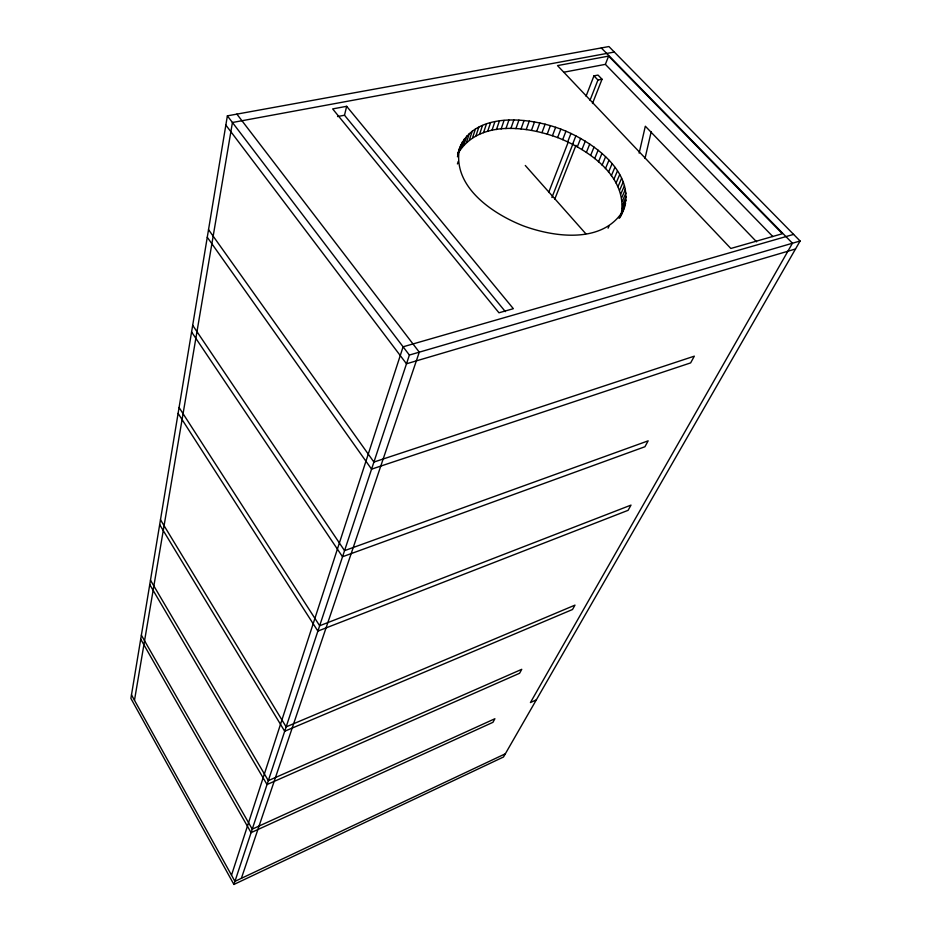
<?xml version="1.0" encoding="UTF-8"?>
<svg xmlns="http://www.w3.org/2000/svg" width="931" height="931" viewBox="0 0 931 931"><rect width="100%" height="100%" fill="white"/><g stroke="black" fill="none" stroke-linecap="round" stroke-linejoin="round"><path stroke-width="1.4" d="M620.907 215.899C641.471 175.668 593.291 141.454 560.834 129.13C528.191 116.724 468.514 110.277 457.61 154.639M621.047 215.096C628.472 176.89 588.613 149.716 557.622 137.579C526.213 126.046 478.487 119.913 458.203 153.161L460.973 144.468M459.716 147.622C451.5 186.119 492.185 213.653 523.292 225.861C554.876 237.475 603.567 243.969 623.549 209.929M227.373 115.851L130.899 698.425L233.914 884.45L503.496 756.996L800.101 241.001L608.921 46.55L227.373 115.851L409.384 355.06L233.914 884.45M134.483 700.287L232.436 122.496L614.32 52.055M639.155 153.126L645.323 126.209L756.624 241.839M644.997 158.479L651.235 131.608M505.37 311.641L344.505 115.235L346.646 106.309L332.658 108.915L498.969 312.793L513.353 308.685L346.646 106.309M457.447 156.804L458.238 154.325M459.798 150.147L462.579 141.465M461.741 147.307L464.522 138.626M457.424 163.937L458.227 161.459M463.999 144.631L466.78 135.961M466.559 142.129L469.352 133.47M469.422 139.825L472.226 131.166M231.505 875.175L403.1 346.798L793.608 234.391M472.564 137.718L475.38 129.072M475.974 135.81L478.813 127.175M479.64 134.122L482.479 125.487M483.538 132.644L486.401 124.032M487.658 131.387L490.532 122.787M491.975 130.352L494.861 121.763M241.373 878.329L419.287 352.162L236.881 114.117M496.467 129.56L499.388 120.972M501.134 128.978L504.067 120.413M505.94 128.641L508.896 120.076M510.875 128.525L513.854 119.983M515.914 128.653L518.916 120.111M521.034 128.99L524.06 120.471M526.224 129.572L529.274 121.053M531.461 130.375L534.534 121.868M536.721 131.387L539.829 122.892M541.993 132.621L545.124 124.149M547.242 134.076L550.396 125.604M552.455 135.728L555.644 127.268M557.622 137.579L560.834 129.13M562.708 139.615L565.955 131.178M567.701 141.849L570.971 133.412M548.662 192.473L568.143 142.303M586.053 96.207L593.955 75.865L598.028 75.085L602.031 79.24L592.465 103.527M572.588 144.247L575.882 135.833M551.908 197.523L573.077 143.502M590.01 100.292L597.946 80.031L602.031 79.24M564.372 72.118L605.371 64.355L608.618 56.104L782.377 233.728L730.823 248.472L557.518 65.601L608.618 56.104M554.69 199.339L575.963 145.352M577.336 146.819L580.665 138.405M581.945 149.542L585.296 141.14M586.379 152.428L589.754 144.026M590.626 155.43L594.036 147.051M594.676 158.573L598.109 150.194M598.505 161.819L601.961 153.452M602.101 165.183L605.581 156.815M605.441 168.616L608.955 160.26M608.525 172.142L612.063 163.786M611.33 175.726L614.891 167.371M613.855 179.346L617.428 171.001M616.066 183.011L619.662 174.667M617.975 186.7L621.582 178.356M619.557 190.389L623.176 182.045M620.802 194.067L624.445 185.734M608.094 228.176L609.153 225.779M621.71 197.733L625.376 189.389M622.28 201.34L625.958 192.996M622.502 204.901L626.191 196.557M622.374 208.393L626.063 200.049M619.045 218.273L620.104 215.887M621.885 211.803L625.585 203.447M619.883 217.761L624.748 206.752M505.347 753.784L234.938 881.366L131.48 694.875M536.326 699.879L530.437 702.556L792.444 243.235L601.31 47.935M795.516 248.984L406.486 363.788L225.837 125.057M409.384 355.06L800.101 241.001M337.546 116.55L344.505 115.235M605.371 64.355L772.846 236.567M593.955 75.865L597.946 80.031M525.293 165.485L585.797 233.739M208.521 229.631L373.913 462.055L694.317 356.166L690.639 362.892L371.562 469.154L207.264 237.242M192.682 325.303L344.551 550.64L648.151 440.84L644.927 446.74L342.527 556.75L191.577 331.96M179.078 407.499L319.659 625.748L631.009 505.102L628.088 510.328L317.89 631.09L178.1 413.376M160.481 519.754L286.143 726.867L574.974 605.127L572.518 609.502L284.688 731.242L159.678 524.653M150.473 580.188L268.326 780.632L521.744 669.319L519.591 673.264L267.034 784.53L149.751 584.587M141.372 635.186L252.243 829.149L494.896 718.732L492.953 722.316L251.079 832.64L140.709 639.166"/></g></svg>
